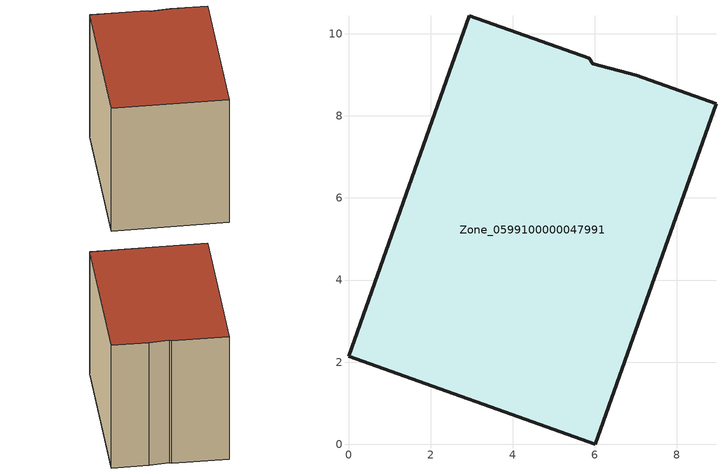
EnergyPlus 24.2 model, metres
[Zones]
Zone_0599100000047991
 floor ground (C_G): 0,2.14 2.94,10.44 5.87,9.4 5.95,9.27 7.01,8.99 8.96,8.3 6.02,0 z0.56
 wall outside (C_F): 2.94,10.44 0,2.14 6.02,0 8.96,8.3 7.01,8.99 5.95,9.27 5.87,9.4 2.94,10.44 z0.56:8.6
 roof outside (C_R): 7.01,8.99 5.95,9.27 5.87,9.4 2.94,10.44 0,2.14 6.02,0 8.96,8.3 z8.6
[BUILDING]
Pand.0599100000047991: North Axis=0; Terrain=City; Loads Convergence Tolerance Value=0.04; Temperature Convergence Tolerance Value=0.4; Solar Distribution=FullExterior; Maximum Number of Warmup Days=25; Minimum Number of Warmup Days=1
[Site:Location]
Rotterdam.The.Hague.AP_ZH_NLD Design_Conditions: Latitude=51.96; Longitude=4.45; Time Zone=1; Elevation=-4.5
[SITE:GROUNDTEMPERATURE:BUILDINGSURFACE]
18, 18, 18, 18, 18, 18, 18, 18, 18, 18, 18, 18
[MATERIAL] Thermal Absorptance=0.9; Solar Absorptance=0.7; Visible Absorptance=0.7
Name | Roughness | Thickness | Conductivity | Density | Specific Heat
G.TI.1965-1974 | MediumSmooth | 0.15 | 0.882353 | 540 | 1210
F.TI.1965-1974 | Rough | 0.3 | 0.697674 | 1920 | 840
R.TI.1965-1974 | MediumRough | 0.2 | 0.232558 | 1500 | 1000
[CONSTRUCTION]
C_G: G.TI.1965-1974
C_F: F.TI.1965-1974
C_R: R.TI.1965-1974
[ZONE]
Zone_0599100000047991: Type=1; Multiplier=1; Ceiling Height=Autocalculate; Volume=Autocalculate; Floor Area=autocalculate; Part of Total Floor Area=Yes
[ZONEINFILTRATION:DESIGNFLOWRATE]
Infil_Zone_0599100000047991: Zone or ZoneList or Space or SpaceList=Zone_0599100000047991; Schedule=AlwaysOn; Design Flow Rate Calculation Method=Flow/Area; Flow Rate per Floor Area=0.003; Constant Term Coefficient=1; Temperature Term Coefficient=0; Velocity Term Coefficient=0; Velocity Squared Term Coefficient=0
[HVACTEMPLATE:ZONE:IDEALLOADSAIRSYSTEM]
Zone_0599100000047991: Maximum Heating Supply Air Temperature=50; Minimum Cooling Supply Air Temperature=13; Maximum Heating Supply Air Humidity Ratio=0.0156; Minimum Cooling Supply Air Humidity Ratio=0.0077; Heating Limit=NoLimit; Cooling Limit=NoLimit; Dehumidification Control Type=ConstantSensibleHeatRatio; Cooling Sensible Heat Ratio=0.7; Dehumidification Setpoint=60; Humidification Control Type=None; Humidification Setpoint=30; Outdoor Air Method=None; Outdoor Air Flow Rate per Person=0.00944; Outdoor Air Flow Rate per Zone Floor Area=0; Outdoor Air Flow Rate per Zone=0; Demand Controlled Ventilation Type=None; Outdoor Air Economizer Type=NoEconomizer; Heat Recovery Type=None; Sensible Heat Recovery Effectiveness=0.7; Latent Heat Recovery Effectiveness=0.65
[ZONECONTROL:THERMOSTAT]
ThermostatControl_Zone_0599100000047991: Zone or ZoneList=Zone_0599100000047991; Control Type Schedule=DualSetpointControlType; Control 1=Thermostat_Zone_0599100000047991; Temperature Difference Between Cutout And Setpoint=0
[THERMOSTATSETPOINT:DUALSETPOINT]
Thermostat_Zone_0599100000047991: Heating Setpoint Temperature Schedule=HeatingSetpoint_Zone_0599100000047991; Cooling Setpoint Temperature Schedule=CoolingSetpoint_Zone_0599100000047991
[SCHEDULE:COMPACT]
HeatingSetpoint_Zone_0599100000047991: Through: 12/31, For: AllDays, Until: 24:00, 21
CoolingSetpoint_Zone_0599100000047991: Through: 12/31, For: AllDays, Until: 24:00, 24
DualSetpointControlType: Through: 12/31, For: AllDays, Until: 24:00, 4
AlwaysOn: Through: 12/31, For: AllDays, Until: 24:00, 1
